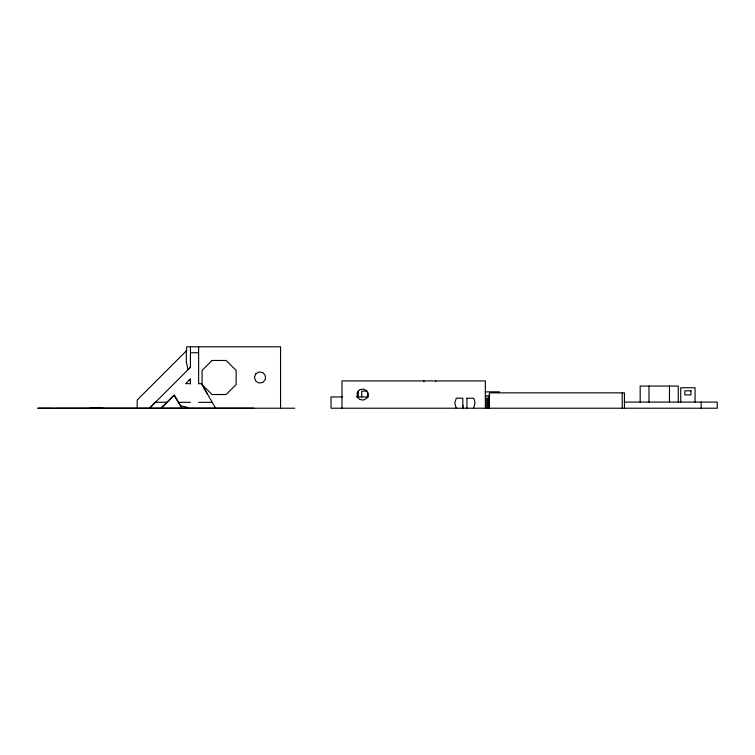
<?xml version="1.0" encoding="UTF-8"?>
<svg xmlns="http://www.w3.org/2000/svg" width="755" height="755" viewBox="0 0 755 755"><rect width="100%" height="100%" fill="white"/><g stroke="black" fill="none" stroke-linecap="round" stroke-linejoin="round"><path stroke-width="1.13" d="M462.834 405.341L462.834 408.144L462.834 398.187L456.284 398.187L454.746 403.198L456.284 408.219M435.673 381.69L435.682 380.916M466.93 398.253L473.489 398.187L474.253 399.32L475.027 403.198L473.489 408.219M161.929 407.445L163.052 405.907M189.731 367.959L190.439 367.26L190.439 346.781M188.712 380.577L189.864 379.425M181.804 408.021L174.056 395.233L161.844 407.436M187.098 350.112L137.193 400.018L137.193 408.219M190.439 367.26L149.481 408.219L155.436 402.264L167.015 402.264M174.377 394.912L161.268 408.021M89.987 408.219L102.973 408.191M190.439 352.736L198.631 352.736M190.439 383.644L185.636 383.644L190.439 378.85L190.439 383.88M198.631 383.644L201.443 383.644L215.628 408.219L215.184 407.436M366.836 391.118L361.711 391.118L361.711 396.951M485.135 391.864L499.433 391.836M485.238 395.931L485.748 395.931M486.258 395.931L486.767 395.931M487.277 395.931L487.787 395.931M488.296 395.931L488.806 395.931M489.315 395.931L489.816 395.931M342.411 396.951L331.03 396.951L331.03 408.219L717.25 408.219L717.25 402.075L624.234 402.075M356.379 396.951L368.308 396.951M485.371 397.979L486.295 397.979L486.295 408.219M178.52 402.339L190.439 402.339M198.631 402.339L212.23 402.339M294.78 408.219L37.75 408.219L52.019 408.191M53.275 408.191L54.464 408.191M55.559 408.191L253.822 408.21M187.816 407.521L180.445 405.671L174.613 395.573M207.096 393.43L203.406 387.041M188.023 369.676L186.343 362.089M701.206 402.075L701.206 408.219M695.062 402.075L695.062 387.74L680.727 387.74L680.727 402.075M678.273 402.075L678.273 386.06L640.174 386.06L640.174 402.075M669.468 386.06L669.468 402.075M648.989 386.06L648.989 402.075M624.451 408.219L624.451 392.855L489.344 392.855L489.344 408.219M622.214 392.855L622.214 408.219M489.457 408.219L489.457 397.979L487.607 397.979L487.607 408.219M488.693 397.979L488.693 408.219M485.371 408.219L485.371 380.916L342.006 380.916L342.006 408.219M466.93 398.187L466.93 408.219M423.923 380.916L423.923 381.69M367.855 392.289L367.855 396.951M358.266 391.118L358.266 396.951M280.549 408.219L280.549 346.781L186.862 346.781L186.343 349.14M198.631 346.781L198.631 383.88M186.343 350.197L186.343 361.796M255.756 373.885L254.435 377.5L255.756 381.115L259.088 383.049L262.882 382.379L265.364 379.425L265.364 375.575L262.882 372.621L259.088 371.951L255.756 373.885M368.119 394.563L366.798 398.187L363.466 400.112L359.673 399.442L357.19 396.488L357.19 392.638L359.673 389.684L363.466 389.023L366.798 390.948L368.119 394.563M212.051 360.475L202.085 370.441L202.085 384.559L212.051 394.525L226.16 394.525L236.136 384.559L236.136 370.441L226.16 360.475L212.051 360.475M690.967 390.807L684.823 390.807L684.823 394.903L690.967 394.903L690.967 390.807"/></g></svg>
